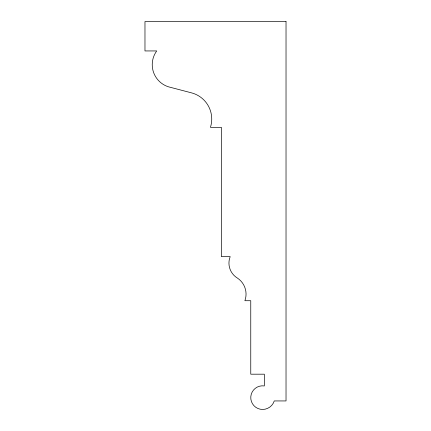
<?xml version="1.0" encoding="UTF-8"?>
<svg xmlns="http://www.w3.org/2000/svg" width="431" height="431" viewBox="0 0 431 431"><rect width="100%" height="100%" fill="white"/><g stroke="black" fill="none" stroke-linecap="round" stroke-linejoin="round"><path stroke-width="0.65" d="M286.028 21.55L144.972 21.55L144.972 50.939L156.728 50.939A23.226 23.226 0 0 0 170.66 87.391L191.154 92.762A27.078 27.078 0 0 1 210.436 127.339L221.378 127.339L221.378 256.639L230.192 256.639A17.45 17.45 0 0 0 237.389 278.065A19.244 19.244 0 0 1 244.889 300.719L250.761 300.719L250.761 374.189L264.332 374.189L264.332 385.939A11.82 11.82 0 0 0 250.799 396.719A11.82 11.82 0 0 0 262.517 409.45A12.278 12.278 0 0 0 274.272 400.938L286.028 400.938L286.028 21.55"/></g></svg>
